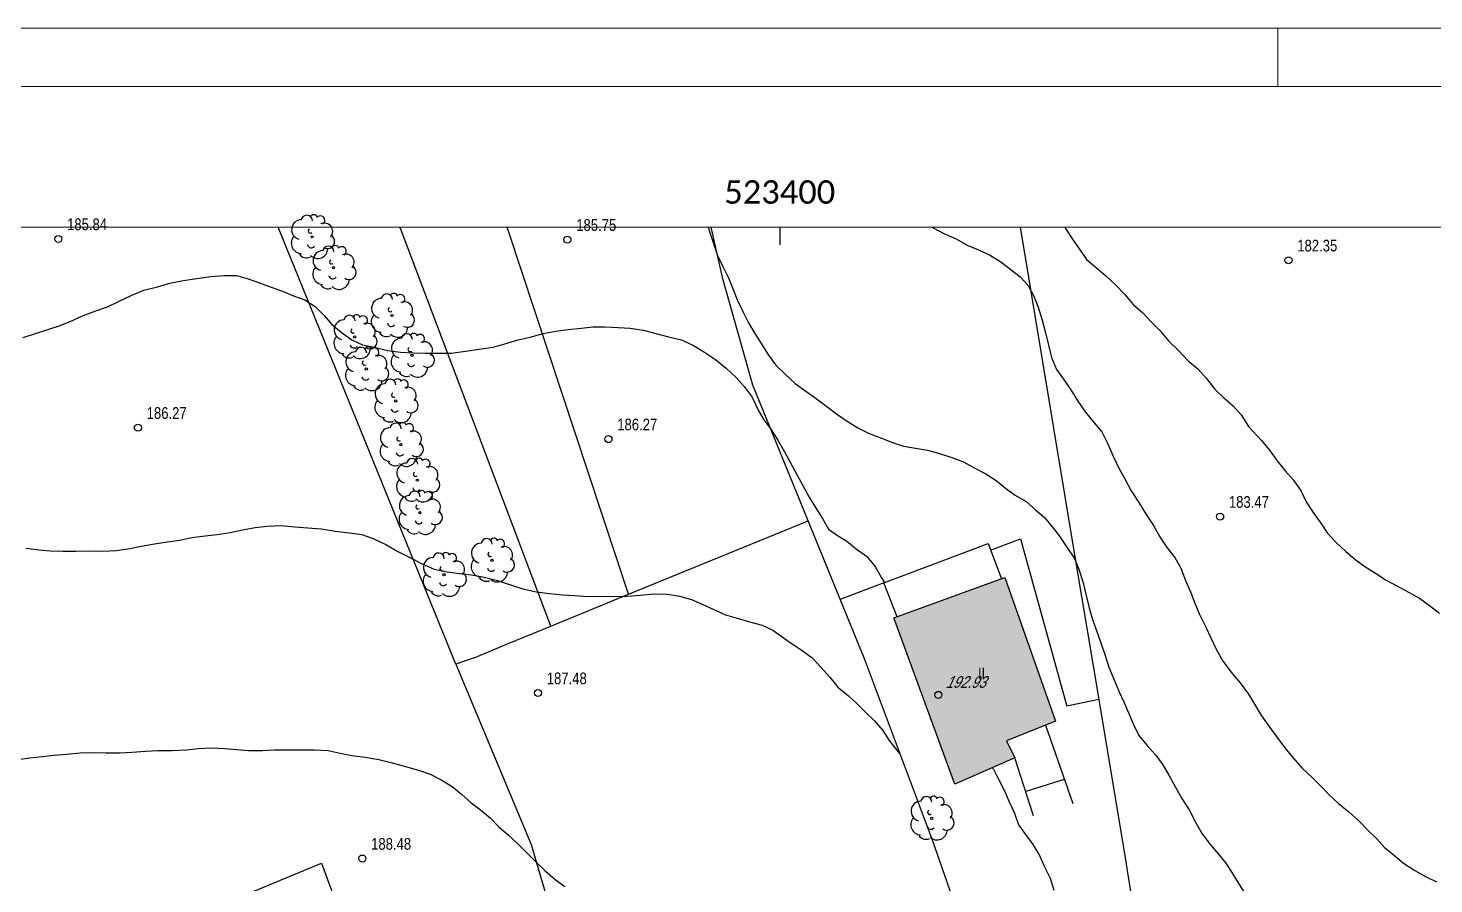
# Model space of a CAD drawing. Header units: metres. Extents: x 523239 to 523998, y 4669208 to 4669802.
# Drawn here: x 523335.8 to 523455.9, y 4669728.9 to 4669802 of the extents above; entities that cross this region are included whole.
import ezdxf
from ezdxf.enums import TextEntityAlignment as Align

# ---------------------------------------------------------------- set-up
doc = ezdxf.new("R2010")
doc.units = ezdxf.units.M
doc.header["$MEASUREMENT"] = 0
for name, color, linetype in [('031006 Cota terreno', 9, 'Continuous'), ('031007 Cota edificio', 7, 'Continuous'), ('032011 Curva cada 1 m', 40, 'Continuous'), ('032015 Curva cada 5 m', 34, 'Continuous'), ('033006 Texto cota terreno', 9, 'Continuous'), ('033007 Texto cota edificio', 9, 'Continuous'), ('052004 Porche Tejavana', 7, 'Continuous'), ('052020 Edificacion alero', 2, 'Continuous'), ('053009 Texto altura edificio predominante', 7, 'Continuous'), ('072027 Pavimento', 9, 'Continuous'), ('082001 Valla Alambrada', 7, 'ALAMBRADA'), ('082002 Muro Tapia', 6, 'Continuous'), ('082004 Linde', 3, 'Continuous'), ('082009 Linde Antigua', 104, 'Continuous'), ('101001 Arbol', 3, 'Continuous'), ('990001 Sombreados', 7, 'Continuous'), ('992007 Cuadricula', 7, 'Continuous'), ('993007 Textos cuadricula', 7, 'Continuous')]:
    doc.layers.add(name, color=color, linetype=linetype)
doc.layers.add('992006 Lineas cajetin', color=7, linetype='Continuous', lineweight=0)
doc.styles.add('Legend', font='calibri.ttf')
doc.styles.get("Standard").update_dxf_attribs({"font": 'arial.ttf'})
doc.linetypes.add('ALAMBRADA', pattern='A,3,[131,GEOGRAMA.SHX,S=0.5,R=0,X=0,Y=0],3', length=6)

# ---------------------------------------------------------------- blocks, each defined once
blk = doc.blocks.new('COTAP')
at = {"color": 0}
blk.add_circle((0, 0), 0.3, dxfattribs=at)
blk = doc.blocks.new('ARBOL')
at = {"color": 0}
blk.add_circle((0, 0), 0.0939, dxfattribs=at)
for centre, radius, start, end in [((-0.9, 0.61), 0.852, 92.28, 254.58), ((-0.45, 1.37), 0.48, 359.2878, 173.6078), ((0.16, 1.55), 0.336, 23.1565, 160.4665), ((0.7, 1.41), 0.384, 301.578, 139.328), ((-0.15, 0.51), 0.192, 119.14, 310.56), ((1.05, 0.46), 0.708, 319.8556, 114.7656), ((1.31, -0.4), 0.612, 235.5275, 62.0275), ((-0.89, -0.54), 0.888, 142.64, 266.54), ((-0.06, -0.61), 0.336, 189.64, 323.88), ((0.48, -1), 0.852, 224.67, 0.24), ((-0.48, -1.08), 0.72, 213.78, 295.32)]:
    blk.add_arc(centre, radius, start, end, dxfattribs=at)

msp = doc.modelspace()

# ---------------------------------------------------------------- hatches: boundary and pattern name
at = {"layer": '990001 Sombreados', "true_color": 0xafafaf}
msp.add_hatch(color=253, dxfattribs=at).paths.add_polyline_path([(523419.21, 4669755.06), (523423.55, 4669742.79), (523419.36, 4669741.12), (523420.09, 4669739.65), (523414.94, 4669737.42), (523409.75, 4669751.61)], flags=0)

# ---------------------------------------------------------------- linework, layer by layer
at = {"layer": '032011 Curva cada 1 m'}
for points, elevation in [([(523412.97, 4669785), (523413.11, 4669784.94), (523414, 4669784.45), (523415.07, 4669784.01), (523416, 4669783.45), (523416.97, 4669783.07), (523417.91, 4669782.64), (523418.87, 4669782.02), (523419.74, 4669781.38), (523420.54, 4669780.75), (523421.23, 4669780.01), (523421.7, 4669779.11), (523422.06, 4669778.16), (523422.41, 4669777.05), (523422.71, 4669775.97), (523422.96, 4669774.91), (523423.21, 4669773.87), (523423.64, 4669772.84), (523424.23, 4669772.02), (523424.87, 4669771.09), (523425.47, 4669770.14), (523426.11, 4669769.2), (523426.84, 4669768.28), (523427.5, 4669767.51), (523427.99, 4669766.54), (523428.45, 4669765.5), (523428.96, 4669764.42), (523429.48, 4669763.49), (523430.02, 4669762.47), (523430.68, 4669761.48), (523431.3, 4669760.45), (523431.91, 4669759.5), (523432.46, 4669758.53), (523433.08, 4669757.6), (523433.75, 4669756.77), (523434.25, 4669755.87), (523434.64, 4669754.8), (523435.07, 4669753.84), (523435.45, 4669752.87), (523435.84, 4669751.92), (523436.39, 4669750.83), (523436.81, 4669749.91), (523437.27, 4669748.94), (523437.8, 4669747.99), (523438.52, 4669747), (523439.32, 4669746.07), (523440.03, 4669745.1), (523440.56, 4669744.25), (523441.15, 4669743.24), (523441.85, 4669742.24), (523442.47, 4669741.39), (523443.14, 4669740.52), (523443.79, 4669739.72), (523444.61, 4669738.79), (523445.44, 4669738), (523446.17, 4669737.28), (523446.95, 4669736.48), (523447.7, 4669735.79), (523448.6, 4669735.06), (523449.43, 4669734.32), (523450.26, 4669733.45), (523450.99, 4669732.75), (523451.66, 4669731.99), (523452.49, 4669731.31), (523453.27, 4669730.67), (523454.24, 4669730.03), (523455.14, 4669729.53), (523456.08, 4669729.07)], 184), ([(523424.34, 4669785), (523424.41, 4669784.88), (523424.99, 4669783.96), (523425.59, 4669783.11), (523426.21, 4669782.24), (523427.04, 4669781.51), (523427.84, 4669780.84), (523428.69, 4669780.05), (523429.48, 4669779.23), (523430.18, 4669778.4), (523431, 4669777.69), (523431.73, 4669776.91), (523432.48, 4669776.14), (523433.21, 4669775.29), (523434.06, 4669774.47), (523434.89, 4669773.59), (523435.72, 4669772.9), (523436.42, 4669772.1), (523437.17, 4669771.17), (523437.92, 4669770.43), (523438.72, 4669769.74), (523439.42, 4669768.97), (523440.04, 4669767.97), (523441.15, 4669766.77), (523441.82, 4669765.94), (523442.47, 4669765.02), (523443.17, 4669764.17), (523443.89, 4669763.37), (523444.53, 4669762.44), (523444.97, 4669761.52), (523445.61, 4669760.54), (523446.2, 4669759.7), (523446.76, 4669758.87), (523447.49, 4669758.08), (523448.35, 4669757.3), (523449.13, 4669756.62), (523449.98, 4669756.02), (523450.87, 4669755.43), (523451.8, 4669754.83), (523452.75, 4669754.34), (523453.69, 4669753.82), (523454.65, 4669753.29), (523455.48, 4669752.68), (523456.34, 4669752.03)], 183), ([(523335.37, 4669775.56), (523336.52, 4669775.94), (523337.5, 4669776.24), (523338.45, 4669776.58), (523339.4, 4669776.95), (523340.45, 4669777.41), (523341.58, 4669777.84), (523342.58, 4669778.18), (523343.59, 4669778.68), (523344.6, 4669779.15), (523345.7, 4669779.6), (523346.86, 4669779.91), (523347.92, 4669780.2), (523349.04, 4669780.43), (523350.21, 4669780.62), (523351.42, 4669780.78), (523352.56, 4669780.86), (523353.61, 4669780.86), (523354.61, 4669780.59), (523355.57, 4669780.23), (523356.57, 4669779.88), (523357.53, 4669779.53), (523358.47, 4669779.13), (523359.44, 4669778.8), (523360.32, 4669778.23), (523361.08, 4669777.46), (523361.73, 4669776.69), (523362.53, 4669776.03), (523363.44, 4669775.36), (523364.35, 4669774.93), (523365.4, 4669774.75), (523366.5, 4669774.46), (523367.6, 4669774.33), (523368.72, 4669774.27), (523369.73, 4669774.23), (523370.87, 4669774.22), (523371.93, 4669774.23), (523373.16, 4669774.39), (523374.34, 4669774.56), (523375.51, 4669774.75), (523376.53, 4669775.04), (523377.66, 4669775.36), (523378.69, 4669775.61), (523379.79, 4669775.91), (523380.87, 4669776.11), (523381.92, 4669776.25), (523383.03, 4669776.37), (523384.05, 4669776.48), (523385.05, 4669776.47), (523386.21, 4669776.43), (523387.23, 4669776.37), (523388.35, 4669776.2), (523389.42, 4669775.91), (523390.5, 4669775.62), (523391.6, 4669775.37), (523392.64, 4669774.9), (523393.58, 4669774.31), (523394.52, 4669773.68), (523395.42, 4669772.95), (523396.28, 4669772.16), (523396.95, 4669771.39), (523397.65, 4669770.46), (523398.14, 4669769.43), (523398.64, 4669768.53), (523399.24, 4669767.73), (523399.85, 4669766.8), (523400.4, 4669765.8), (523400.91, 4669764.86), (523401.45, 4669763.88), (523401.96, 4669762.93), (523402.5, 4669761.94), (523403.04, 4669761.04), (523403.66, 4669760.1), (523404.17, 4669759.19), (523404.85, 4669758.72), (523405.73, 4669758.18), (523406.53, 4669757.51), (523407.42, 4669756.89), (523408.14, 4669756), (523408.7, 4669755.05), (523408.94, 4669754.63)], 186), ([(523335.6, 4669757.58), (523336.72, 4669757.44), (523337.72, 4669757.34), (523338.77, 4669757.31), (523339.9, 4669757.32), (523340.99, 4669757.35), (523342.17, 4669757.32), (523343.34, 4669757.38), (523344.49, 4669757.55), (523345.47, 4669757.74), (523346.59, 4669757.94), (523347.67, 4669758.11), (523348.75, 4669758.25), (523349.78, 4669758.48), (523350.93, 4669758.64), (523351.96, 4669758.74), (523353.06, 4669758.9), (523354.11, 4669759.15), (523355.19, 4669759.33), (523356.21, 4669759.45), (523357.42, 4669759.5), (523358.58, 4669759.41), (523359.7, 4669759.3), (523360.84, 4669759.22), (523362.04, 4669759.02), (523363.24, 4669758.88), (523364.31, 4669758.74), (523365.28, 4669758.4), (523366.36, 4669757.89), (523367.39, 4669757.3), (523368.47, 4669756.74), (523369.46, 4669756.23), (523370.49, 4669755.79), (523371.6, 4669755.54), (523372.67, 4669755.4), (523373.67, 4669755.3), (523374.76, 4669755.09), (523375.89, 4669754.8), (523377.09, 4669754.42), (523378.06, 4669754.09), (523379.23, 4669753.85), (523380.33, 4669753.7), (523381.44, 4669753.58), (523382.48, 4669753.52), (523383.64, 4669753.45), (523384.84, 4669753.46), (523385.84, 4669753.45), (523387.02, 4669753.48), (523388.07, 4669753.55), (523389.24, 4669753.66), (523390.42, 4669753.65), (523391.43, 4669753.46), (523392.46, 4669753.18), (523393.44, 4669752.75), (523394.36, 4669752.34), (523395.38, 4669751.88), (523396.56, 4669751.55), (523397.52, 4669751.25), (523398.49, 4669751), (523399.42, 4669750.56), (523400.8, 4669749.56), (523401.84, 4669748.89), (523402.75, 4669748.22), (523403.54, 4669747.37), (523404.28, 4669746.54), (523404.98, 4669745.67), (523405.86, 4669744.97), (523406.61, 4669744.28), (523407.34, 4669743.53), (523408.07, 4669742.84), (523408.81, 4669741.99), (523409.35, 4669741.13), (523410.3, 4669739.93)], 187), ([(523334.96, 4669739.52), (523335.96, 4669739.65), (523337.04, 4669739.79), (523338.04, 4669739.88), (523339.09, 4669739.97), (523340.25, 4669740.09), (523341.43, 4669740.12), (523342.48, 4669740.09), (523343.65, 4669740.1), (523344.66, 4669740.14), (523345.84, 4669740.23), (523346.89, 4669740.29), (523348.1, 4669740.28), (523349.32, 4669740.34), (523350.32, 4669740.45), (523351.46, 4669740.52), (523352.6, 4669740.46), (523353.63, 4669740.37), (523354.63, 4669740.29), (523355.83, 4669740.3), (523356.86, 4669740.34), (523357.9, 4669740.34), (523359.08, 4669740.34), (523360.25, 4669740.35), (523361.43, 4669740.28), (523362.45, 4669740.06), (523363.46, 4669739.87), (523364.59, 4669739.72), (523365.75, 4669739.52), (523366.89, 4669739.24), (523368.04, 4669738.92), (523369.14, 4669738.62), (523370.14, 4669738.28), (523371.08, 4669737.77), (523372.03, 4669737.21), (523372.82, 4669736.55), (523373.65, 4669735.83), (523374.45, 4669735.22), (523375.29, 4669734.5), (523376.01, 4669733.77), (523376.83, 4669733.05), (523377.64, 4669732.31), (523378.4, 4669731.56), (523379.17, 4669730.79), (523379.97, 4669730), (523380.83, 4669729.26), (523381.64, 4669728.66)], 188), ([(523418.15, 4669738.81), (523418.26, 4669738.68), (523418.71, 4669737.78), (523419.2, 4669736.85), (523419.59, 4669735.9), (523420.04, 4669734.93), (523420.38, 4669733.95), (523420.99, 4669733.1), (523421.62, 4669732.26), (523422.18, 4669731.31), (523422.64, 4669730.28), (523423.1, 4669729.37), (523423.42, 4669728.35)], 186)]:
    msp.add_lwpolyline(points, dxfattribs=dict(at, elevation=elevation))
at = {"layer": '032015 Curva cada 5 m', "elevation": 185}
for points in [[(523393.88, 4669785), (523394, 4669784.63), (523394.33, 4669783.6), (523394.69, 4669782.57), (523395.13, 4669781.64), (523395.61, 4669780.67), (523396.02, 4669779.67), (523396.39, 4669778.72), (523396.85, 4669777.8), (523397.34, 4669776.81), (523397.86, 4669775.92), (523398.4, 4669775.07), (523399.04, 4669774.07), (523399.66, 4669773.21), (523400.48, 4669772.42), (523401.32, 4669771.65), (523402.22, 4669770.98), (523403.11, 4669770.36), (523403.91, 4669769.75), (523404.86, 4669769.06), (523405.77, 4669768.42), (523406.68, 4669767.86), (523407.59, 4669767.4), (523408.68, 4669766.96), (523409.62, 4669766.6), (523410.57, 4669766.28), (523411.59, 4669766.13), (523412.61, 4669765.94), (523413.63, 4669765.66), (523414.69, 4669765.31), (523415.69, 4669764.95), (523416.6, 4669764.44), (523417.59, 4669763.91), (523418.47, 4669763.35), (523419.29, 4669762.71), (523420.12, 4669762.09), (523421.05, 4669761.55), (523421.85, 4669760.86), (523422.61, 4669760.2), (523423.28, 4669759.4), (523423.9, 4669758.61), (523424.52, 4669757.67), (523425.17, 4669756.7), (523425.57, 4669755.69), (523425.9, 4669754.62), (523426.14, 4669753.64), (523426.42, 4669752.48), (523426.72, 4669751.48), (523427.08, 4669750.45), (523427.45, 4669749.4), (523427.78, 4669748.4), (523428.12, 4669747.42), (523428.54, 4669746.37), (523428.96, 4669745.36), (523429.38, 4669744.44), (523429.79, 4669743.52), (523430.18, 4669742.57), (523430.66, 4669741.57), (523431.34, 4669740.75), (523432.09, 4669739.92), (523432.73, 4669739.05), (523433.24, 4669738.17), (523433.8, 4669737.17), (523434.35, 4669736.19), (523434.98, 4669735.21), (523435.52, 4669734.16), (523436.09, 4669733.17), (523436.79, 4669732.22), (523437.46, 4669731.43), (523438.11, 4669730.65), (523438.67, 4669729.79), (523439.19, 4669728.94), (523439.85, 4669727.88)], [(523424.3, 4669737.82), (523421.01, 4669736.78)]]:
    msp.add_lwpolyline(points, dxfattribs=at)
at = {"layer": '052004 Porche Tejavana', "flags": 128}
msp.add_lwpolyline([(523410.02, 4669751.71), (523408.9, 4669754.61), (523417.8, 4669757.96), (523418.93, 4669754.96)], dxfattribs=at)
at = {"layer": '052020 Edificacion alero', "flags": 128}
msp.add_lwpolyline([(523419.21, 4669755.06), (523423.55, 4669742.79), (523419.36, 4669741.12), (523420.09, 4669739.65), (523414.94, 4669737.42), (523409.75, 4669751.61), (523419.21, 4669755.06)], dxfattribs=at)
at = {"layer": '072027 Pavimento', "flags": 128}
for points in [[(523418.01, 4669757.41), (523420.55, 4669758.36), (523424.51, 4669744.07)], [(523408.9, 4669754.61), (523405.17, 4669753.19)]]:
    msp.add_lwpolyline(points, dxfattribs=at)
at = {"layer": '082001 Valla Alambrada', "flags": 128}
msp.add_lwpolyline([(523343.98, 4669723.66), (523360.87, 4669730.66), (523373.41, 4669696.45)], dxfattribs=at)
at = {"layer": '082002 Muro Tapia', "flags": 128}
for points in [[(523419.23, 4669714.92), (523413.04, 4669732.62), (523407.23, 4669748.13), (523397.7, 4669771.51), (523395.14, 4669780.57), (523394.13, 4669785)], [(523420.54, 4669785), (523425.29, 4669756.32), (523427.24, 4669744.65)], [(523427.24, 4669744.65), (523424.51, 4669744.07)], [(523427.24, 4669744.65), (523429.5, 4669731.11), (523431.97, 4669715.48)], [(523422.69, 4669742.45), (523425.02, 4669735.76)], [(523421.67, 4669734.72), (523420.09, 4669739.65)]]:
    msp.add_lwpolyline(points, dxfattribs=at)
at = {"layer": '082004 Linde', "flags": 128}
for points in [[(523372.34, 4669747.65), (523357.16, 4669785)], [(523373.89, 4669748.21), (523372.34, 4669747.65)], [(523372.34, 4669747.65), (523378.78, 4669732.26), (523385.09, 4669710.7), (523387.89, 4669698.44)]]:
    msp.add_lwpolyline(points, dxfattribs=at)
at = {"layer": '082009 Linde Antigua', "flags": 128}
for points in [[(523380.46, 4669750.91), (523367.66, 4669784.74), (523367.56, 4669785)], [(523387.09, 4669753.63), (523376.81, 4669784.74), (523376.72, 4669785)], [(523387.09, 4669753.63), (523402.43, 4669759.91)], [(523380.46, 4669750.91), (523387.09, 4669753.63)], [(523373.89, 4669748.21), (523376.75, 4669749.39), (523380.46, 4669750.91)]]:
    msp.add_lwpolyline(points, dxfattribs=at)
at = {"layer": '992006 Lineas cajetin'}
msp.add_line((523442.55, 4669797), (523442.55, 4669802), dxfattribs=at)
for points in [[(523238.55, 4669802), (523997.55, 4669802), (523997.55, 4669208), (523238.55, 4669208)], [(523257.54, 4669797), (523992.55, 4669797), (523992.55, 4669275.32), (523257.54, 4669275.32)]]:
    msp.add_lwpolyline(points, close=True, dxfattribs=at)
msp.add_lwpolyline([(523275, 4669785), (523975, 4669785)], dxfattribs=at)
at = {"layer": '992007 Cuadricula'}
msp.add_lwpolyline([(523400, 4669785), (523400, 4669783.5)], dxfattribs=at)

# ---------------------------------------------------------------- block references
at = {"layer": '031006 Cota terreno'}
for p in [(523338.38, 4669783.99, 185.84), (523381.87, 4669783.93, 185.75), (523443.45, 4669782.17, 182.35), (523345.18, 4669767.87, 186.27), (523385.37, 4669766.89, 186.27), (523437.61, 4669760.27, 183.47), (523379.35, 4669745.2, 187.49), (523364.35, 4669731.06, 188.48)]:
    msp.add_blockref('COTAP', p, dxfattribs=at)
at = {"layer": '031007 Cota edificio'}
msp.add_blockref('COTAP', (523413.55, 4669745.04, 192.93), dxfattribs=at)
at = {"layer": '101001 Arbol'}
for p in [(523360.06, 4669784.17), (523361.89, 4669781.53), (523366.89, 4669777.45), (523363.7, 4669775.62), (523368.59, 4669774.04), (523364.69, 4669772.88), (523367.19, 4669770.15), (523367.64, 4669766.41), (523369.05, 4669763.38), (523369.26, 4669760.6), (523375.42, 4669756.54), (523371.32, 4669755.31), (523412.97, 4669734.5)]:
    msp.add_blockref('ARBOL', p, dxfattribs=at)

# ---------------------------------------------------------------- texts
at = {"layer": '033006 Texto cota terreno', "width": 0.8}
for s, p in [('185.84', (523339.13, 4669784.74, 185.84)), ('185.75', (523382.62, 4669784.68, 185.75)), ('182.35', (523444.2, 4669782.92, 182.35)), ('186.27', (523345.93, 4669768.62, 186.27)), ('186.27', (523386.12, 4669767.64, 186.27)), ('183.47', (523438.36, 4669761.02, 183.47)), ('187.48', (523380.1, 4669745.95, 187.49)), ('188.48', (523365.1, 4669731.81, 188.48))]:
    msp.add_text(s, height=1, dxfattribs=at).set_placement(p)
at = {"layer": '033007 Texto cota edificio', "oblique": 25, "width": 0.8}
msp.add_text('192.93', height=1, dxfattribs=at).set_placement((523414.15, 4669745.64, 192.93))
at = {"layer": '053009 Texto altura edificio predominante', "width": 0.8}
msp.add_text('II', height=1, dxfattribs=at).set_placement((523416.93, 4669746.37))
at = {"layer": '993007 Textos cuadricula', "style": 'Legend'}
msp.add_text('523400', height=2, dxfattribs=at).set_placement((523400, 4669787), align=Align.CENTER)

doc.saveas('drawing.dxf')
